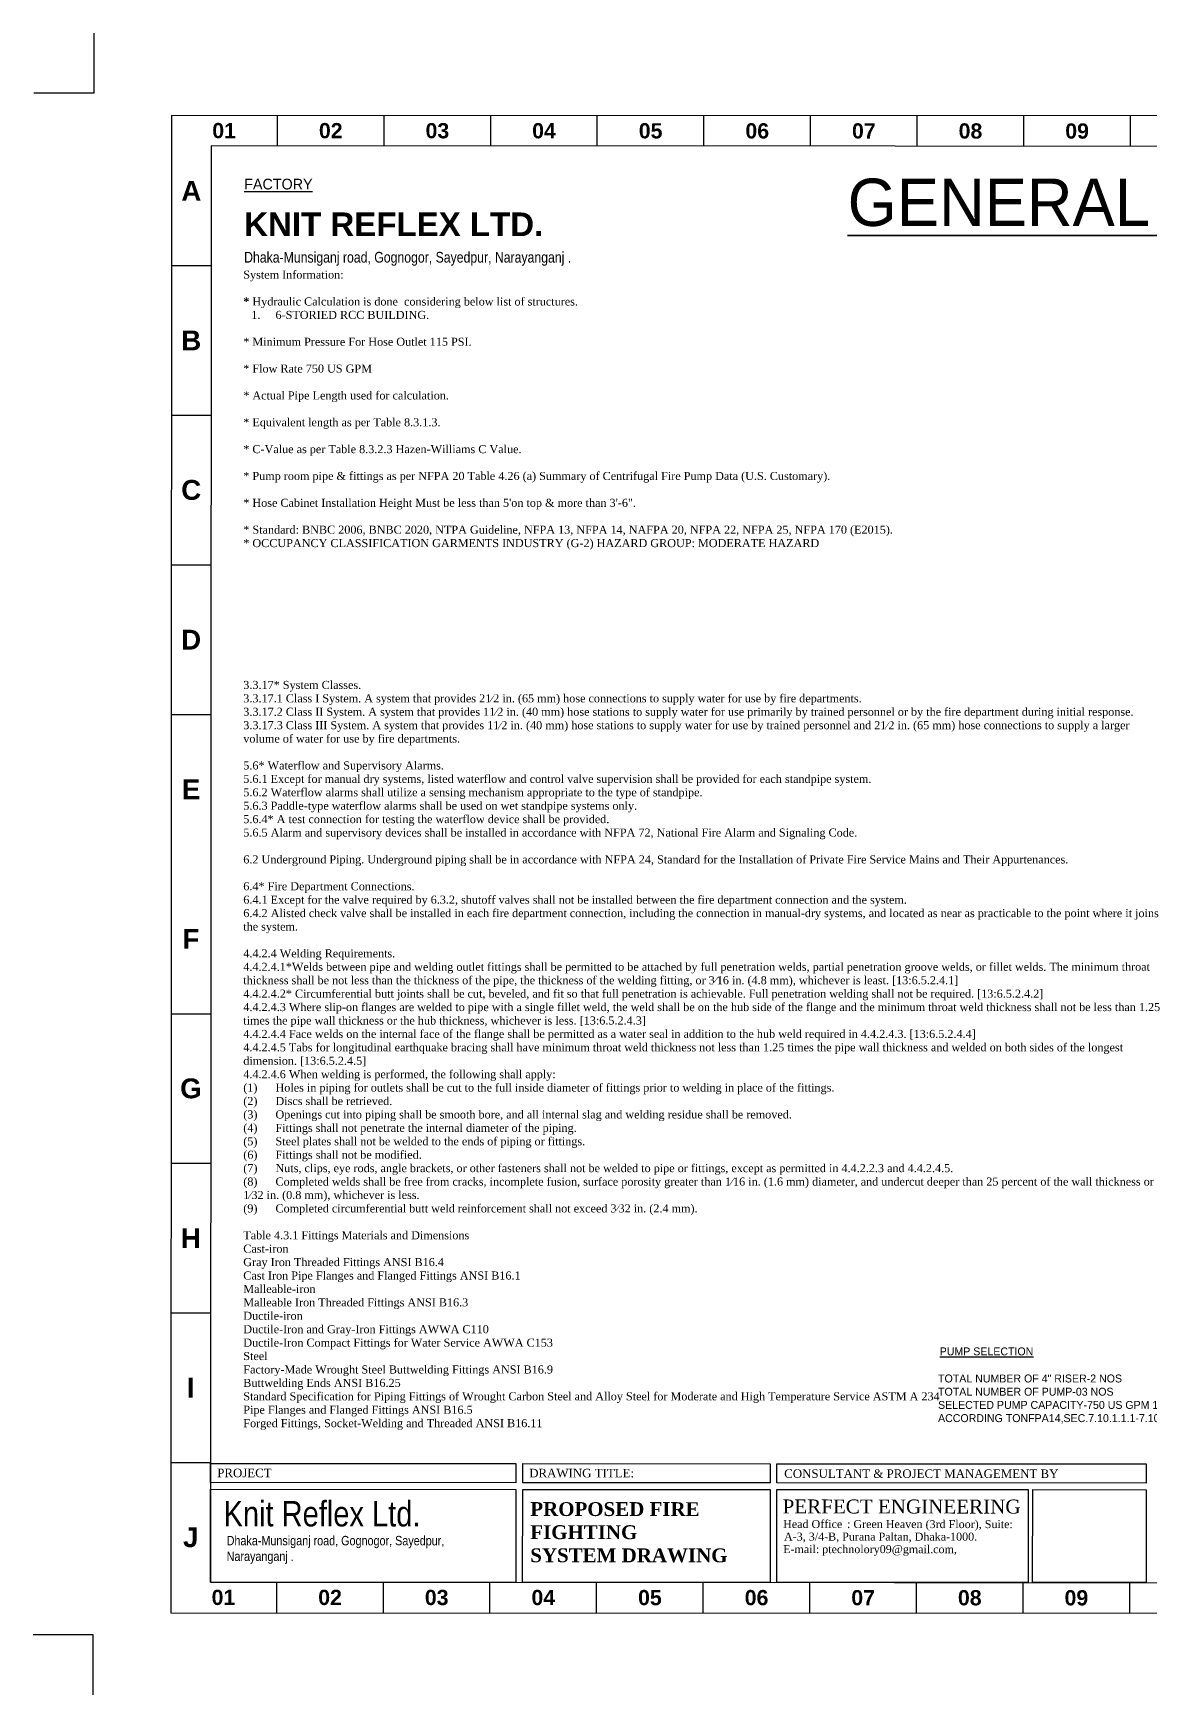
# Model space of a CAD drawing. Header units: inches. Extents: x -98933 to 1585249, y -3352739 to 192771.
# Drawn here: x 450 to 1865, y 48577 to 50684 of the extents above; entities that cross this region are included whole.
import ezdxf

# ---------------------------------------------------------------- set-up
doc = ezdxf.new("R2010")
doc.units = ezdxf.units.IN
doc.header["$MEASUREMENT"] = 0
doc.linetypes.add('DASHED2', pattern=[0.375, 0.25, -0.125])
doc.layers.get('0').update_dxf_attribs({"lineweight": 0})
doc.layers.get('Defpoints').update_dxf_attribs({"lineweight": 0})
for name, color, linetype, lineweight in [('DIM.', 251, 'Continuous', 5), ('FIRE DETECTION CABLE', 8, 'DASHED2', 25), ('Inline', 7, 'Continuous', 0), ('Outline', 7, 'Continuous', 0), ('Scale', 7, 'Continuous', 0), ('Scale_Text', 7, 'Continuous', 0), ('Table', 244, 'Continuous', 0), ('Text', 7, 'Continuous', 0), ('TEXT_TITLEBOX', 7, 'Continuous', 13), ('Titelblk', 7, 'Continuous', 25), ('TITLE', 7, 'Continuous', 20)]:
    doc.layers.add(name, color=color, linetype=linetype, lineweight=lineweight)
doc.styles.add('MONOTEXT', font='txt')
doc.styles.add('ROMANS', font='archquik.shx', dxfattribs={"height": 1})
doc.styles.add('SHT-TEXT-1', font='times.ttf', dxfattribs={"height": 12})
doc.styles.get("Standard").update_dxf_attribs({"font": 'arialbd.ttf', "height": 24})
doc.styles.add('TEXT', font='arial.ttf')
doc.styles.add('Tunga', font='')
doc.styles.get('Tunga').set_extended_font_data('Tunga')

# ---------------------------------------------------------------- blocks, each defined once
blk = doc.blocks.new('IJDI')
at = {"layer": 'Text', "color": 7, "char_height": 48.1531, "attachment_point": 1, "style": 'ROMANS'}
for s, insert, width in [('{\\fTimes New Roman|b0|i0|c0|p18;System Information:\\P\\P\\fTimes New Roman|b1|i0|c0|p18;* \\fTimes New Roman|b0|i0|c0|p18;Hydraulic Calculation is done  considering below list of structures. \\P\\pi-144.45936,l192.61248,t192.61248;1.^I6-STORIED RCC BUILDING.\\P\\pi0,l0,tz;\\P* Minimum Pressure For Hose Outlet 115 PSI.\\P\\P* Flow Rate 750 US GPM\\P\\P* Actual Pipe Length used for calculation.\\P\\P* Equivalent length as per Table 8.3.1.3.\\P\\P* C-Value as per Table 8.3.2.3 Hazen-Williams C Value.\\P\\P* Pump room pipe & fittings as per NFPA 20 Table 4.26 (a) Summary of Centrifugal Fire Pump Data (U.S. Customary).\\P\\P* Hose Cabinet Installation Height Must be less than 5\'on top & more than 3\'-6".\\P\\P* Standard: BNBC 2006, BNBC 2020, NTPA Guideline, NFPA 13, NFPA 14, NAFPA 20, NFPA 22, NFPA 25, NFPA 170 (E2015).\\P* OCCUPANCY CLASSIFICATION GARMENTS INDUSTRY (G-2) HAZARD GROUP: MODERATE HAZARD}', (-278086, 156178.4), 5539.478), ('{\\fTimes New Roman|b0|i0|c0|p18;3.3.17* System Classes.\\P3.3.17.1 Class I System. A system that provides 21⁄2 in. (65 mm) hose connections to supply water for use by fire departments.\\P3.3.17.2 Class II System. A system that provides 11⁄2 in. (40 mm) hose stations to supply water for use primarily by trained personnel or by the fire department during initial response.\\P3.3.17.3 Class III System. A system that provides 11⁄2 in. (40 mm) hose stations to supply water for use by trained personnel and 21⁄2 in. (65 mm) hose connections to supply a larger volume of water for use by fire departments.\\P\\P5.6* Waterflow and Supervisory Alarms.\\P5.6.1 Except for manual dry systems, listed waterflow and control valve supervision shall be provided for each standpipe system.\\P5.6.2 Waterflow alarms shall utilize a sensing mechanism appropriate to the type of standpipe.\\P5.6.3 Paddle-type waterflow alarms shall be used on wet standpipe systems only.\\P5.6.4* A test connection for testing the waterflow device shall be provided.\\P5.6.5 Alarm and supervisory devices shall be installed in accordance with NFPA 72, National Fire Alarm and Signaling Code.\\P\\P6.2 Underground Piping. Underground piping shall be in accordance with NFPA 24, Standard for the Installation of Private Fire Service Mains and Their Appurtenances.\\P\\P6.4* Fire Department Connections.\\P6.4.1 Except for the valve required by 6.3.2, shutoff valves shall not be installed between the fire department connection and the system.\\P6.4.2 Alisted check valve shall be installed in each fire department connection, including the connection in manual-dry systems, and located as near as practicable to the point where it joins the system.\\P\\P4.4.2.4 Welding Requirements.\\P4.4.2.4.1*Welds between pipe and welding outlet fittings shall be permitted to be attached by full penetration welds, partial penetration groove welds, or fillet welds. The minimum throat thickness shall be not less than the thickness of the pipe, the thickness of the welding fitting, or 3⁄16 in. (4.8 mm), whichever is least. [13:6.5.2.4.1]\\P4.4.2.4.2* Circumferential butt joints shall be cut, beveled, and fit so that full penetration is achievable. Full penetration welding shall not be required. [13:6.5.2.4.2]\\P4.4.2.4.3 Where slip-on flanges are welded to pipe with a single fillet weld, the weld shall be on the hub side of the flange and the minimum throat weld thickness shall not be less than 1.25 times the pipe wall thickness or the hub thickness, whichever is less. [13:6.5.2.4.3]\\P4.4.2.4.4 Face welds on the internal face of the flange shall be permitted as a water seal in addition to the hub weld required in 4.4.2.4.3. [13:6.5.2.4.4]\\P4.4.2.4.5 Tabs for longitudinal earthquake bracing shall have minimum throat weld thickness not less than 1.25 times the pipe wall thickness and welded on both sides of the longest dimension. [13:6.5.2.4.5]\\P4.4.2.4.6 When welding is performed, the following shall apply:\\P(1)^IHoles in piping for outlets shall be cut to the full inside diameter of fittings prior to welding in place of the fittings.\\P(2)^IDiscs shall be retrieved.\\P(3)^IOpenings cut into piping shall be smooth bore, and all internal slag and welding residue shall be removed.\\P(4)^IFittings shall not penetrate the internal diameter of the piping.\\P(5)^ISteel plates shall not be welded to the ends of piping or fittings.\\P(6)^IFittings shall not be modified.\\P(7)^INuts, clips, eye rods, angle brackets, or other fasteners shall not be welded to pipe or fittings, except as permitted in 4.4.2.2.3 and 4.4.2.4.5.\\P(8)^ICompleted welds shall be free from cracks, incomplete fusion, surface porosity greater than 1⁄16 in. (1.6 mm) diameter, and undercut deeper than 25 percent of the wall thickness or 1⁄32 in. (0.8 mm), whichever is less.\\P(9)^ICompleted circumferential butt weld reinforcement shall not exceed 3⁄32 in. (2.4 mm).\\P\\PTable 4.3.1 Fittings Materials and Dimensions\\PCast-iron\\PGray Iron Threaded Fittings ANSI B16.4\\PCast Iron Pipe Flanges and Flanged Fittings ANSI B16.1\\PMalleable-iron\\PMalleable Iron Threaded Fittings ANSI B16.3\\PDuctile-iron\\PDuctile-Iron and Gray-Iron Fittings AWWA C110\\PDuctile-Iron Compact Fittings for Water Service AWWA C153\\PSteel\\PFactory-Made Wrought Steel Buttwelding Fittings ANSI B16.9\\PButtwelding Ends ANSI B16.25\\PStandard Specification for Piping Fittings of Wrought Carbon Steel and Alloy Steel for Moderate and High Temperature Service ASTM A 234\\PPipe Flanges and Flanged Fittings ANSI B16.5\\PForged Fittings, Socket-Welding and Threaded ANSI B16.11}', (-278086, 153724.8), 5477.881)]:
    blk.add_mtext(s, dxfattribs=dict(at, insert=insert, width=width))
blk = doc.blocks.new('PAGE')
at = {"layer": 'Inline', "color": 252, "lineweight": 15}
blk.add_lwpolyline([(178051640.63, 22656441.11), (178051640.63, 22657235.79), (178050505.36, 22657235.79), (178050505.36, 22656441.11)], close=True, dxfattribs=at)
at = {"layer": 'Outline', "color": 252, "lineweight": 15}
for p, q in [((178051662.57, 22657252.66), (178050483.42, 22657252.66)), ((178050483.42, 22656424.24), (178051662.57, 22656424.24))]:
    blk.add_line(p, q, dxfattribs=at)
blk.add_lwpolyline([(178050483.42, 22657252.66), (178050483.42, 22656424.24)], dxfattribs=at)
at = {"layer": 'Scale', "color": 252, "lineweight": 9}
for p, q in [((178050542.02, 22657235.79), (178050542.02, 22657252.66)), ((178050601.02, 22657235.79), (178050601.02, 22657252.66)), ((178050660.01, 22657235.79), (178050660.01, 22657252.66)), ((178050719.01, 22657235.79), (178050719.01, 22657252.66)), ((178050778.01, 22657235.79), (178050778.01, 22657252.66)), ((178050837.01, 22657235.79), (178050837.01, 22657252.66)), ((178050896, 22657235.79), (178050896, 22657252.66)), ((178050955, 22657235.79), (178050955, 22657252.66)), ((178051014, 22657235.79), (178051014, 22657252.66)), ((178050483.42, 22657169.57), (178050505.36, 22657169.57)), ((178050483.42, 22657086.79), (178050505.36, 22657086.79)), ((178050483.42, 22657004.01), (178050505.36, 22657004.01)), ((178050483.42, 22656921.23), (178050505.36, 22656921.23)), ((178050483.42, 22656755.67), (178050505.36, 22656755.67)), ((178050483.42, 22656672.88), (178050505.36, 22656672.88)), ((178050483.42, 22656590.1), (178050505.36, 22656590.1)), ((178050483.42, 22656507.32), (178050505.36, 22656507.32)), ((178050542.02, 22656424.24), (178050542.02, 22656441.11)), ((178050601.02, 22656424.24), (178050601.02, 22656441.11)), ((178050660.01, 22656424.24), (178050660.01, 22656441.11)), ((178050719.01, 22656424.24), (178050719.01, 22656441.11)), ((178050778.01, 22656424.24), (178050778.01, 22656441.11)), ((178050837.01, 22656424.24), (178050837.01, 22656441.11)), ((178050896, 22656424.24), (178050896, 22656441.11)), ((178050955, 22656424.24), (178050955, 22656441.11)), ((178051014, 22656424.24), (178051014, 22656441.11))]:
    blk.add_line(p, q, dxfattribs=at)
at = {"layer": 'Scale_Text', "color": 252, "lineweight": 13, "attachment_point": 5}
for s, insert, char_height, width in [('01', (178050512.52, 22657244.22), 8.435, 2.5102), ('02', (178050571.52, 22657244.22), 8.435, 2.5102), ('03', (178050630.51, 22657244.22), 8.435, 2.5102), ('04', (178050689.51, 22657244.22), 8.435, 2.5102), ('05', (178050748.51, 22657244.22), 8.435, 2.5102), ('06', (178050807.51, 22657244.22), 8.435, 2.5102), ('07', (178050866.5, 22657244.22), 8.435, 2.5102), ('08', (178050925.5, 22657244.22), 8.435, 2.5102), ('09', (178050984.5, 22657244.22), 8.435, 2.5102), ('A', (178050494.39, 22657210.97), 10.97, 8.3603), ('B', (178050494.39, 22657128.18), 10.97, 8.3603), ('C', (178050494.39, 22657045.4), 10.97, 8.3603), ('D', (178050494.39, 22656962.62), 10.97, 8.3603), ('E', (178050494.39, 22656879.84), 10.97, 8.3603), ('F', (178050494.39, 22656797.06), 10.97, 8.3603), ('G', (178050494.39, 22656714.27), 10.97, 8.3603), ('H', (178050494.39, 22656631.49), 10.97, 8.3603), ('I', (178050494.39, 22656548.71), 10.97, 8.3603), ('J', (178050494.39, 22656465.93), 10.97, 8.3603), ('01', (178050512.52, 22656432.67), 8.435, 2.5102), ('02', (178050571.52, 22656432.67), 8.435, 2.5102), ('03', (178050630.51, 22656432.67), 8.435, 2.5102), ('04', (178050689.51, 22656432.67), 8.435, 2.5102), ('05', (178050748.51, 22656432.67), 8.435, 2.5102), ('06', (178050807.51, 22656432.67), 8.435, 2.5102), ('07', (178050866.5, 22656432.67), 8.435, 2.5102), ('08', (178050925.5, 22656432.67), 8.435, 2.5102), ('09', (178050984.5, 22656432.67), 8.435, 2.5102)]:
    blk.add_mtext(s, dxfattribs=dict(at, insert=insert, char_height=char_height, width=width))
blk = doc.blocks.new('Title')
at = {"layer": 'Defpoints', "color": 1, "ltscale": 10}
for points in [[(-102338.3, -85271), (-102338.3, -85371), (-102438.3, -85371)], [(-102338.3, -88042.4), (-102338.3, -87942.4), (-102438.3, -87942.4)]]:
    blk.add_lwpolyline(points, dxfattribs=at)
at = {"layer": 'Titelblk', "color": 3, "linetype": 'Continuous', "lineweight": 0, "xscale": 3.014611567961765, "yscale": 3.014611567959946, "zscale": 3.014611567966516}
blk.add_blockref('PAGE', (-536855255.8, -68388224), dxfattribs=at)

msp = doc.modelspace()

# ---------------------------------------------------------------- linework, layer by layer
at = {"layer": 'TEXT_TITLEBOX'}
for p, q in [((674.54, 48845.68), (674.56, 48869.9)), ((674.56, 48869.9), (1061.98, 48869.71)), ((1061.98, 48869.71), (1061.97, 48845.49)), ((1070.46, 48845.49), (1070.47, 48869.7)), ((1070.47, 48869.7), (1384.24, 48869.55)), ((1384.24, 48869.55), (1384.23, 48845.34)), ((1392.73, 48845.33), (1392.74, 48869.55)), ((1392.74, 48869.55), (1861.46, 48869.32)), ((1861.46, 48869.32), (1861.45, 48845.11)), ((674.48, 48719.31), (674.54, 48837.18)), ((1061.97, 48845.49), (674.54, 48845.68)), ((674.54, 48837.18), (1061.96, 48837)), ((1061.96, 48837), (1061.9, 48719.12)), ((1070.4, 48719.12), (1070.46, 48836.99)), ((1384.23, 48845.34), (1070.46, 48845.49)), ((1070.46, 48836.99), (1384.25, 48836.84)), ((1384.25, 48836.84), (1384.2, 48718.96)), ((1392.69, 48718.96), (1392.75, 48836.84)), ((1861.45, 48845.11), (1392.73, 48845.33)), ((1392.75, 48836.84), (1711.54, 48836.68)), ((1711.54, 48836.68), (1711.49, 48718.81)), ((1717.28, 48718.8), (1717.34, 48836.68)), ((1717.34, 48836.68), (1861.49, 48836.61)), ((1861.49, 48836.61), (1861.44, 48718.73)), ((1061.9, 48719.12), (674.48, 48719.31)), ((1384.2, 48718.96), (1070.4, 48719.12)), ((1711.49, 48718.81), (1392.69, 48718.96)), ((1861.44, 48718.73), (1717.28, 48718.8))]:
    msp.add_line(p, q, dxfattribs=at)

# ---------------------------------------------------------------- block references
at = {"lineweight": -2, "xscale": 0.2120758824748918, "yscale": 0.2120758825039957, "zscale": 0.212075882494148}
msp.add_blockref('IJDI', (59691.41, 17261.09), dxfattribs=at)
at = {"layer": 'TITLE', "xscale": 0.7603744908821076, "yscale": 0.7603744908810768, "zscale": 0.7603744845895826, "rotation": 359.9723273306346}
msp.add_blockref('Title', (78373.43, 115484.11), dxfattribs=at)

# ---------------------------------------------------------------- texts
at = {"color": 7, "insert": (1080.11, 48782.59), "char_height": 17.5857, "width": 310.8373, "attachment_point": 4, "rotation": 359.97233}
msp.add_mtext('\\pt1277;{\\fTimes New Roman|b1|i0|c0|p18;\\C256;PROPOSED FIRE  FIGHTING  \\PSYSTEM DRAWING }', dxfattribs=at)
at = {"layer": 'DIM.', "color": 5, "lineweight": 13, "insert": (815.94, 48779.1), "char_height": 32.1565, "width": 871.0424, "attachment_point": 5, "rotation": 359.97233, "style": 'TEXT'}
msp.add_mtext('{\\fArial Narrow|b0|i0|c0|p34;Knit Reflex Ltd.\\C256;\\P\\pt12.07027;\\fSwis721 BT|b1|i0|c0|p34;\\C7; }', dxfattribs=at)
at = {"layer": 'FIRE DETECTION CABLE', "color": 7, "insert": (1796.96, 50499.37), "char_height": 60, "attachment_point": 2, "style": 'Tunga'}
msp.add_mtext('{\\L\\C0;GENERAL NOTE}', dxfattribs=at)
at = {"layer": 'Table', "color": 3, "linetype": 'ByBlock', "style": 'Tunga'}
for s, height, p in [('%%UFACTORY', 13.573, (717.26, 50485.68)), ('%%UPUMP SELECTION', 10.0539, (1599.41, 49007.02))]:
    msp.add_text(s, height=height, dxfattribs=at).set_placement(p)
at = {"layer": 'Table', "color": 7, "attachment_point": 1, "style": 'Tunga'}
for s, insert, char_height, width in [('\\pi0.06203,t189.2;{\\fArial|b1|i0|c0|p34;\\H2.21x;\\C1;KNIT REFLEX LTD.\\fArial|b0|i0|c0|p34;\\W0.8;\\C256;\\P\\pi0.01697,t19.68;\\fArial Narrow|b0|i0|c0|p34;\\H0.4525x;\\W1;\\C7;Dhaka-Munsiganj road, Gognogor, Sayedpur, Narayanganj .}', (717.14, 50456.5), 13.5728, 616.3138), ('{\\C0;TOTAL NUMBER OF 4" RISER-2 NOS\\H0.5x;\\P\\H2x;TOTAL NUMBER OF PUMP-03 NOS\\PSELECTED PUMP CAPACITY-750 US GPM 12 bar\\PACCORDING TONFPA14,SEC.7.10.1.1.1-7.10.1.1.5}', (1597.33, 48982.7), 10.0539, 401.1106)]:
    msp.add_mtext(s, dxfattribs=dict(at, insert=insert, char_height=char_height, width=width))
at = {"layer": 'Text', "color": 56, "insert": (694.98, 48760.35), "char_height": 11.9437, "width": 457.855, "attachment_point": 4, "rotation": 359.97233, "style": 'MONOTEXT'}
msp.add_mtext('{\\fArial Narrow|b0|i0|c0|p34;\\C7;Dhaka-Munsiganj road, Gognogor, Sayedpur, \\PNarayanganj .}', dxfattribs=at)
at = {"layer": 'TEXT_TITLEBOX', "lineweight": 25, "style": 'SHT-TEXT-1'}
for s, height, p in [('PROJECT', 10.822, (683.04, 48852.49)), ('DRAWING TITLE:', 10.8224, (1078.71, 48852.3)), ('CONSULTANT & PROJECT MANAGEMENT BY', 10.8224, (1402.19, 48851.63))]:
    msp.add_text(s, height=height, rotation=359.97233, dxfattribs=at).set_placement(p)
at = {"layer": 'TEXT_TITLEBOX', "color": 1, "lineweight": 25, "style": 'SHT-TEXT-1'}
msp.add_text('PERFECT ENGINEERING', height=17.68, rotation=359.97233, dxfattribs=at).set_placement((1400.11, 48806.54))
at = {"layer": 'TEXT_TITLEBOX', "color": 7, "lineweight": 25, "style": 'SHT-TEXT-1'}
for s, p in [('Head Office', (1400.85, 48788.03)), (': Green Heaven (3rd Floor), Suite:', (1481.95, 48788)), ('E-mail: ptechnolory09@gmail.com,', (1400.86, 48756.21)), ('A-3, 3/4-B, Purana Paltan, Dhaka-1000.', (1401.96, 48772.12))]:
    msp.add_text(s, height=10.1028, rotation=359.97233, dxfattribs=at).set_placement(p)

doc.saveas('drawing.dxf')
